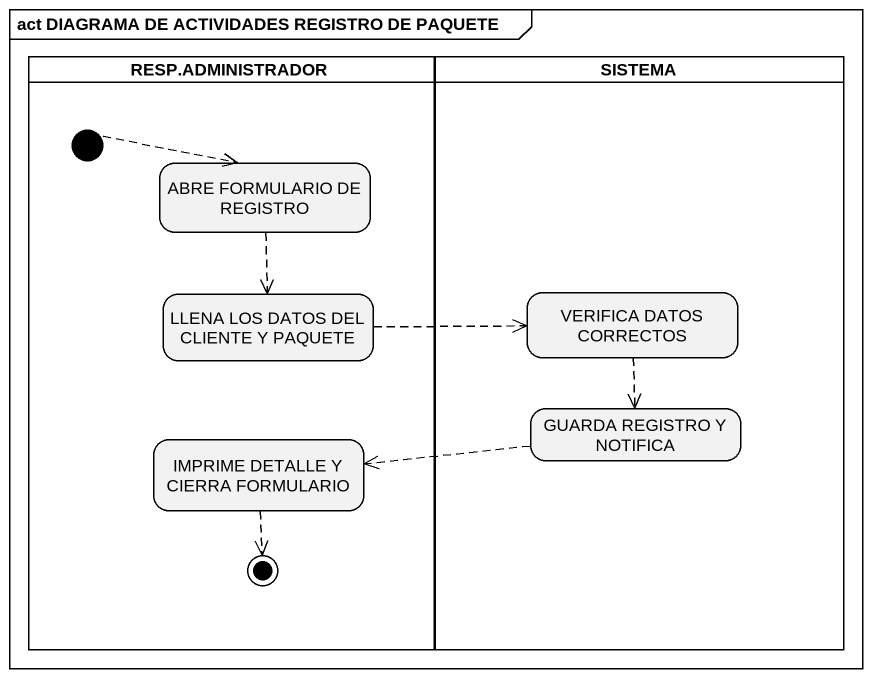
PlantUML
@startuml
mainframe act DIAGRAMA DE ACTIVIDADES REGISTRO DE PAQUETE
hide empty description
state "RESP.ADMINISTRADOR" as RESP_ADMINISTRADOR <<partition>> {
  state "ABRE FORMULARIO DE REGISTRO" as ABRE_FORMULARIO_DE_REGISTRO
  state "LLENA LOS DATOS DEL CLIENTE Y PAQUETE" as LLENA_LOS_DATOS_DEL_CLIENTE
  state "IMPRIME DETALLE Y CIERRA FORMULARIO" as IMPRIME_DETALLE_Y_CIERRA
  [*] -right[dashed]-> ABRE_FORMULARIO_DE_REGISTRO
  IMPRIME_DETALLE_Y_CIERRA -[dashed]-> [*]
}
state SISTEMA <<partition>> {
  state "VERIFICA DATOS CORRECTOS" as VERIFICA_DATOS_CORRECTOS
  state "GUARDA REGISTRO Y NOTIFICA" as GUARDA_REGISTRO_Y_NOTIFICA
}
ABRE_FORMULARIO_DE_REGISTRO -[dashed]-> LLENA_LOS_DATOS_DEL_CLIENTE
LLENA_LOS_DATOS_DEL_CLIENTE -right[dashed]-> VERIFICA_DATOS_CORRECTOS
VERIFICA_DATOS_CORRECTOS -[dashed]-> GUARDA_REGISTRO_Y_NOTIFICA
GUARDA_REGISTRO_Y_NOTIFICA -left[dashed]-> IMPRIME_DETALLE_Y_CIERRA
@enduml
